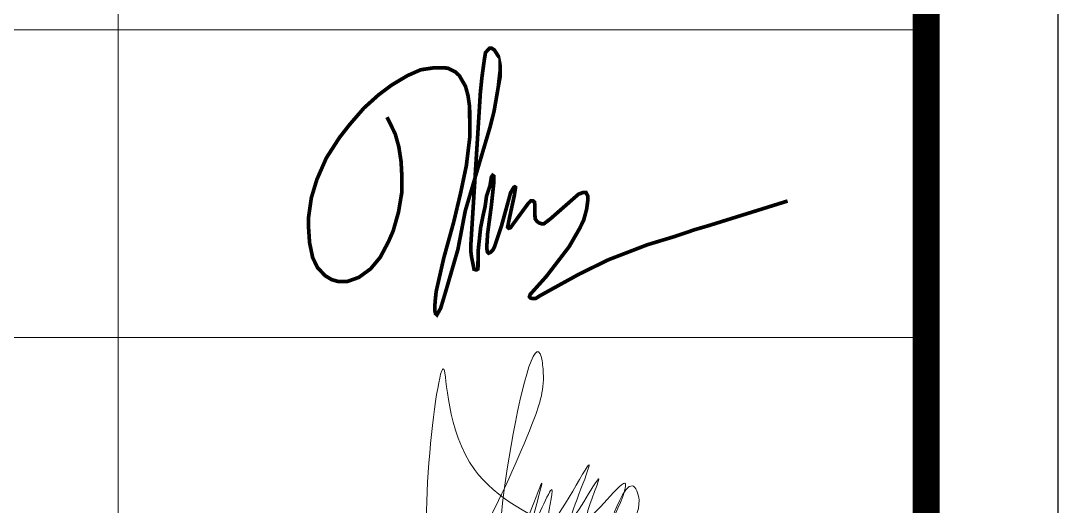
# Model space of a CAD drawing. Header units: millimetres. Extents: x 567980 to 569430, y 2065777 to 2066666.
# Drawn here: x 569346.5 to 569429.7, y 2066087.6 to 2066126.5 of the extents above; entities that cross this region are included whole.
import ezdxf

# ---------------------------------------------------------------- set-up
doc = ezdxf.new("R2010")
doc.units = ezdxf.units.MM
doc.linetypes.add('CENTER', pattern=[3, 1.5, -0.5, 0.5, -0.5])
for name, color, linetype, lineweight in [('A-KY HIEU', 34, 'Continuous', 20), ('A-TEXT', 7, 'Continuous', 18), ('E- RANH GIOI', 1, 'CENTER', 13)]:
    doc.layers.add(name, color=color, linetype=linetype, lineweight=lineweight)

# ---------------------------------------------------------------- blocks, each defined once
blk = doc.blocks.new('A$C33BC4D2A')
at = {"ltscale": 3, "const_width": 0.14}
blk.add_lwpolyline([(394.5251412950456, -207.8012326844037), (394.835267147515, -208.4355711545795), (394.9722993681207, -208.9257436338812), (395.0588461845182, -209.4879991095513), (395.0891374265775, -210.0483153555542), (395.0891374265775, -210.6451320331544), (394.9623163789511, -211.4058069754392), (394.7585607077926, -212.121339680627), (394.5821356098168, -212.5282602161169), (394.2650501881726, -213.1264042090625), (393.903149697464, -213.5604529771954), (393.4553013732657, -213.8859903030097), (393.0109927300364, -214.0444178171456), (392.6807611375116, -214.0444178171456), (392.4274299386889, -213.9720768574625), (392.1786253135651, -213.8228730615228), (391.8891072040424, -213.5154217258096), (391.7036346658133, -213.1356279291213), (391.5859979675151, -212.5694220010191), (391.5452844835818, -211.9635615777224), (391.5492377481423, -211.5876507405192), (391.6544042653404, -210.8603026792407), (391.8616653908975, -210.1732225231826), (392.2223821831867, -209.3525139112025), (392.7158185443841, -208.5847779512405), (393.1006884658709, -208.0912444349378), (393.6493564313278, -207.4566854946315), (394.2004830623046, -206.9604778550565), (394.6969514004886, -206.5871856529266), (395.3072885698639, -206.2229971922934), (395.803759760689, -206.0044835153967), (396.3201741105877, -205.9273072239012), (396.8189613530412, -205.93851217255), (397.1209952798672, -206.0880114231259), (397.2705718404613, -206.2288838755339), (397.5040140701458, -206.6335682179779), (397.5963652813807, -206.9704649709165), (397.6611577365547, -207.4174359422177), (397.6628748113289, -208.0548519846052), (397.6628748113289, -208.5975651759654), (397.536022388842, -209.6426771450788), (397.3113338132389, -210.7140654679388), (397.0519900023937, -211.8010501284152), (396.6821202365682, -213.1386380102485), (396.5310034435242, -213.8032692819834), (396.4692901354283, -214.0746924187988), (396.3904708065093, -214.4213500600308), (396.3532263631932, -214.7812505662441), (396.3378497064114, -214.981925720349), (396.3378497064114, -215.1376836076379), (396.3646497549489, -215.2599121425301), (396.4189572194591, -215.3074795436114), (396.4743742211722, -215.2096691150218), (396.5620895568281, -215.0548524707556), (396.6574651040137, -214.7368957232684), (396.7562356637791, -214.4076209049672), (396.9581299340352, -213.7126938514411), (397.2151752109639, -212.8279351294041), (397.3651706515811, -212.0414127726108), (397.4955508569255, -211.3577456716448), (397.8520524655469, -210.152799854055), (398.0560999587178, -209.4631362818182), (398.2478513428941, -208.8150325324386), (398.4342077877373, -208.1851632315665), (398.5864953100681, -207.5859840530902), (398.7424353142269, -206.6860369369388), (398.8154908320867, -206.0863436572254), (398.8154908320867, -205.8593201637268), (398.7498683622107, -205.4886675942689), (398.6015125792474, -205.2552309874445), (398.4917709999718, -205.1821086406708), (398.4186099474318, -205.1821086406708), (398.3724001133814, -205.2321386951953), (398.3069956908002, -205.3029501792043), (398.2635181969963, -205.3500220160931), (398.2184681175277, -205.6222900506109), (398.1282931985334, -206.2838662434369), (398.0685949195176, -206.8640757314861), (398.0146753671579, -207.7245288249105), (397.9699922958389, -208.437585297972), (397.9147970741615, -209.3183956257999), (397.8309441274032, -210.6565285250545), (397.8010458648205, -211.1336476914585), (397.7421547556296, -212.0734373107553), (397.7041297131218, -212.6802443880588), (397.7129181125201, -212.9600532948971), (397.7338709812611, -213.1115862689912), (397.7807425437495, -213.3425752129406), (397.828494948335, -213.5779050569981), (397.8932907693088, -213.5966639500111), (397.9267993872054, -213.5966639500111), (397.9776841113344, -213.5656542535871), (397.9776841113344, -213.5209979508072), (397.9799687899649, -212.9130888115615), (398.0785066019744, -211.9938423745334), (398.1667676395737, -211.5544858463109), (398.2487821793184, -211.1917656790465), (398.3031466882676, -210.7890280652791), (398.4344258555211, -210.4044259358197), (398.4600079786032, -210.2414120621979), (398.485820566304, -210.0769296251237), (398.5335626471788, -210.0112764947116), (398.5753896054812, -210.041692500934), (398.5753896054812, -210.1551125347614), (398.5753896054812, -210.3213209696114), (398.4823955469765, -211.1875257659703), (398.4146795012057, -211.6904824730009), (398.3766308166087, -211.973086707294), (398.3448713035323, -212.2089785151184), (398.3262901101261, -212.4917852766812), (398.3151452108286, -212.6614112704992), (398.3151452108286, -212.8107220195234), (398.3363871918991, -212.9197268914431), (398.3808200526983, -212.966154448688), (398.4535275925882, -212.9338564313948), (398.5484515638091, -212.8410013150424), (398.6070231888443, -212.7239230647683), (398.7686420879327, -212.2381749693304), (398.8621424846351, -211.9571580830961), (399.0209150896408, -211.3782123066485), (399.081961476244, -211.1556137800217), (399.1290861931629, -210.9837789926678), (399.1795055172406, -210.799930812791), (399.2156161479652, -210.6682576108724), (399.2923183506355, -210.5418293718249), (399.3353193653747, -210.4667707849294), (399.3723106207326, -210.4489232618362), (399.3990935552865, -210.4642211403698), (399.3990935552865, -210.513937741518), (399.3799233632162, -210.6309620011598), (399.3545089066029, -210.7861043084413), (399.2770187058486, -211.1457205694169), (399.2411270537414, -211.3122864216566), (399.1726598571986, -211.6300287488848), (399.1470711282454, -211.7487808372825), (399.118605773896, -211.8919930122793), (399.1011831471696, -211.9796480517834), (399.1442905799486, -212.0190658736974), (399.2123546032235, -212.0010953694582), (399.2752816658467, -211.9099635127932), (399.5312341111712, -211.5604355167598), (399.6691981409676, -211.3720321971923), (399.789519155398, -211.2077221311629), (399.8815628620796, -211.0820274874568), (399.9819775037467, -210.9790142010897), (400.0608545308933, -210.9790142010897), (400.1229202030227, -211.0268305689096), (400.1345575181767, -211.1315115392208), (400.1401052074507, -211.4801306631416), (400.1428481284529, -211.6524969041348), (400.2095982246101, -211.7546510677785), (400.2989459829405, -211.8208008892834), (400.3882965920493, -211.8505672570318), (400.4809529976919, -211.8505672570318), (400.5934669966809, -211.7645736932755), (400.7285821228288, -211.6613062601537), (401.3909880737774, -211.0799276996404), (401.7918380992487, -210.7281107977033), (401.9508113162592, -210.6691901981831), (402.0798714067787, -210.6691901981831), (402.1467973683029, -210.8003380000591), (402.1467973683029, -210.9621520396322), (402.1156618506648, -211.1882786639035), (402.1004567220807, -211.2987083066255), (401.9908545138314, -211.7082640044391), (401.8381090681069, -212.0235502514988), (401.4344882383011, -212.7240745425224), (400.903952235356, -213.4156960658729), (400.5718164341524, -213.8486775569618), (400.2249435051344, -214.2352513354272), (400.0601785974577, -214.418874181807), (399.9573056963272, -214.5335212536156), (399.930764767807, -214.6207683365792), (399.9685118757188, -214.6689761504531), (400.0314246779308, -214.6878390312195), (400.1635367106646, -214.6878390312195), (400.3396908417344, -214.5767539422959), (400.7402255004272, -214.3545852731913), (401.1934931641445, -214.1048894263804), (401.8246686886996, -213.7571877874434), (402.3344718716107, -213.5076153110713), (402.9365298273042, -213.2128798104823), (403.3920498285443, -213.0374740492553), (403.7939079073258, -212.8827317338437), (404.4120596908033, -212.6447018310428), (405.0233102734201, -212.4600541815162), (405.4555073361844, -212.3294953294098), (406.1951934639364, -212.0773552879691), (406.7889902452007, -211.9029999803752), (408.3776946305297, -211.4074687454849), (409.0333685493097, -211.2029581330717), (409.7276705969125, -210.9863990563899), (409.7276705969125, -210.9863990563899), (409.7276705969125, -210.9863990563899), (409.7276705969125, -210.9863990563899)], dxfattribs=at)
at = {"layer": 'A-KY HIEU', "color": 0}
for p, q in [((384.3235733476467, -239.5345628522336), (384.3235733476467, -181.1322771366686)), ((353.6623733472079, -204.4931914228946), (414.9847733476199, -204.4931914228946)), ((353.6623733472079, -216.173648564145), (414.9847733476199, -216.173648564145))]:
    blk.add_line(p, q, dxfattribs=at)
at = {"layer": 'A-KY HIEU', "color": 0, "const_width": 1.022040000000003}
blk.add_lwpolyline([(14.34509334713221, -292.0966199915856), (14.34509334713221, -4.903379993513227), (414.9847733476199, -4.903379993513227), (414.9847733476199, -292.0966199915856)], close=True, dxfattribs=at)
at = {"layer": 'A-TEXT'}
blk.add_spline([(390.5625386815518, -224.1221681348979), (400.2254912406206, -224.2433213312179), (403.0365952411667, -224.2433213312179), (397.8429711586796, -221.1775059979409), (396.6795602771454, -217.3681469652802), (396.352601364255, -225.4270470067859), (400.0215572151355, -219.4735730327666), (400.4574698596261, -217.513336982578), (400.3847688939422, -216.9324915073812), (399.149731928017, -224.6284165028483), (400.3847688939422, -221.7968695331365), (400.0215572151355, -223.394130539149), (400.7843310548924, -221.9421449545771), (400.6390268406831, -223.1763455104083), (402.2011204352602, -220.9982390329242), (401.5108521282673, -223.1037505026907), (402.5643321149983, -221.5427870042622), (402.1284194705077, -222.9948579929769), (403.5814616172574, -221.7242745254189), (403.1091984901577, -222.9948579929769), (403.8357195639983, -221.7968695331365), (404.0900752278976, -222.3414175044745), (401.3292951481417, -225.4996420145035), (402.7823372948915, -225.6448320318013), (400.7117278054357, -225.4270470067859), (394.1730381450616, -227.3872830569744), (405.1072047301568, -225.3181544914842), (405.6883238726296, -225.463344508782)], degree=3, dxfattribs=at)
at = {"layer": 'Defpoints', "color": 125}
blk.add_lwpolyline([(0, -296.9999999944121), (420, -296.9999999944121), (420, 3.725290298461914e-09), (0, 3.725290298461914e-09)], close=True, dxfattribs=at)

msp = doc.modelspace()

# ---------------------------------------------------------------- block references
at = {"layer": 'E- RANH GIOI', "extrusion": (-2.468502494809744e-06, 4.620640694012809e-06, 0.9999999999862782), "xscale": 2.114336868039268, "yscale": 2.114336868039268, "zscale": 2.114336868039268}
msp.add_blockref('A$C33BC4D2A', (568541.68443532, 2066558.170688438, 8.142757457094547), dxfattribs=at)

doc.saveas('drawing.dxf')
